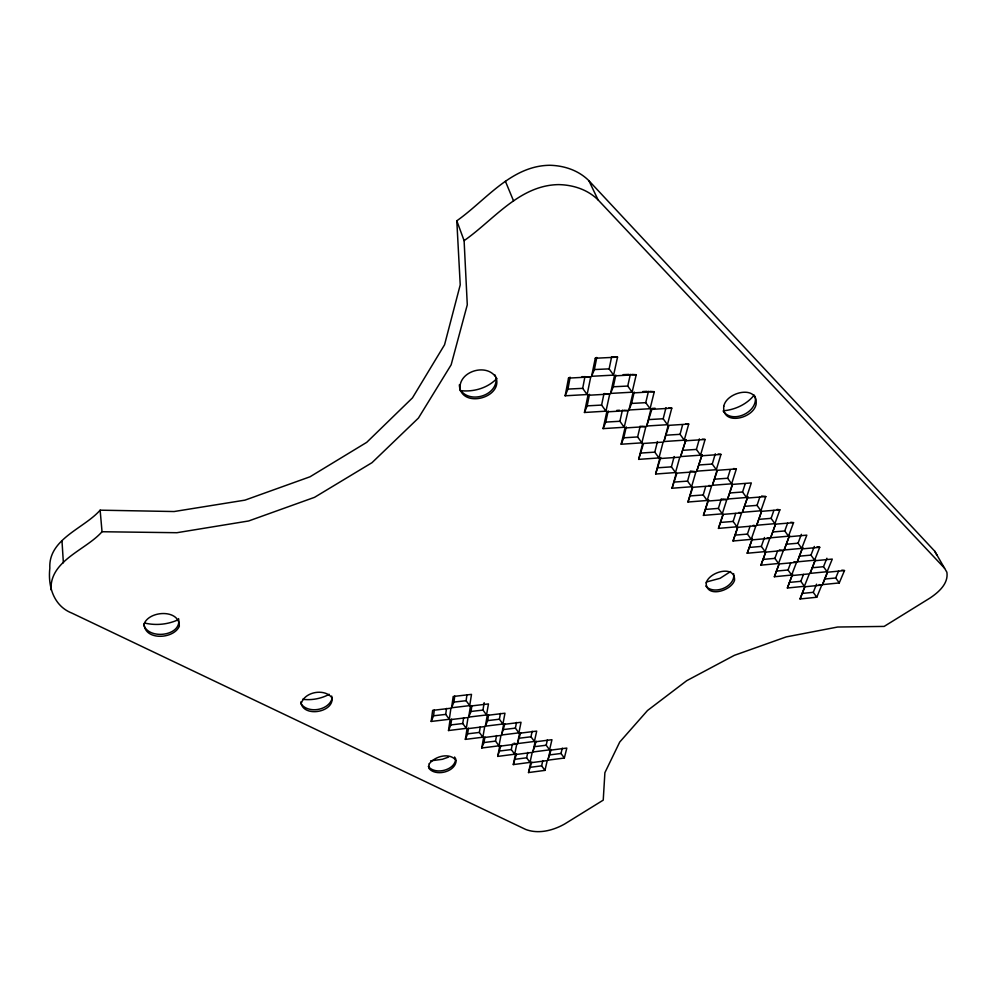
<?xml version="1.0" encoding="UTF-8"?>
<svg xmlns="http://www.w3.org/2000/svg" width="997" height="997" viewBox="0 0 997 997"><rect width="100%" height="100%" fill="white"/><g stroke="black" fill="none" stroke-linecap="round" stroke-linejoin="round"><path stroke-width="1.5" d="M51.059 589.85C49.514 560.501 85.829 550.145 102.03 531.737L176.905 532.71L248.652 520.97L314.541 497.329L372.006 462.67L418.441 418.055L451.143 364.827L467.281 304.82L464.103 240.651L456.8 220.798C485.9 200.347 510.987 165.676 549.87 165.278C564.277 165.627 578.534 170.375 588.891 180.694L934.712 551.179L946.888 572.266C948.633 583.681 938.464 592.38 929.927 598.088L884.14 626.415L837.654 627.026L786.197 636.909L734.315 655.353L686.721 680.689L647.527 710.5L619.735 742.042L604.892 772.675L603.235 800.13L564.676 823.983C553.123 830.513 538.579 834.315 525.731 829.467L71.946 613.13C53.651 605.989 47.756 586.286 49.85 568.165C48.18 538.991 84.072 528.485 100.136 510.177L174.101 511.536L244.975 500.133L310.03 476.778L366.722 442.344L412.459 397.89L444.55 344.788L460.228 284.893L456.8 220.798M431.203 721.454L432.636 710.375L450.906 708.219L449.323 719.286L431.203 721.454L433.583 715.784L434.293 709.839M449.323 719.286L445.721 714.388L446.494 708.443M448.5 730.539L450.071 719.684L468.042 717.528L466.309 728.358L448.5 730.539L450.831 724.931L451.616 719.111M451.566 707.77L453.199 696.492L471.506 694.373L469.712 705.627L451.566 707.77L453.934 702.075L454.757 696.018M466.309 728.358L462.758 723.523L463.617 717.715M469.712 705.627L466.098 700.704L466.982 694.66M465.35 739.388L467.045 728.757L484.716 726.589L482.86 737.207L465.35 739.388L467.618 733.842L468.49 728.146M468.702 717.092L470.459 706.05L488.468 703.919L486.536 714.949L468.702 717.092L471.02 711.459L471.917 705.54M482.86 737.207L479.37 732.434L480.28 726.738M486.536 714.949L482.972 710.076L484.168 702.686M481.75 747.999L483.582 737.593L500.968 735.425L498.986 745.818L481.75 747.999L483.981 742.528L484.916 736.933M485.365 726.165L487.259 715.348L504.968 713.216L502.912 724.021L485.365 726.165L487.645 720.607L488.605 714.799M498.986 745.818L495.534 741.12L496.518 735.537M502.912 724.021L499.397 719.223L500.419 713.428M514.003 743.164L516.782 744.024L514.701 754.218L497.74 756.399L500.93 745.507M501.603 735.001L503.622 724.408L521.032 722.277L518.876 732.857L501.603 735.001L504.868 723.822M565.162 395.797L567.966 389.092L570.134 377.24L568.514 378.112L565.162 395.797L587.133 394.538L590.735 376.928L581.999 376.667M497.74 756.399L499.684 746.192L516.782 744.024M514.701 754.218L511.299 749.57L512.346 744.098M518.876 732.857L515.399 728.122L516.496 722.439M587.133 394.538L582.684 388.344L584.965 376.53M513.318 764.587L515.374 754.579L532.211 752.411L530.018 762.393L513.318 764.587L516.521 753.857M517.431 743.612L519.562 733.231L536.698 731.1L534.417 741.456L517.431 743.612L520.708 732.608M584.454 412.484L587.183 405.866L589.464 394.351L587.968 395.286L584.454 412.484L605.977 411.175L609.728 394.039L603.995 393.591M591.595 376.293L594.386 369.563L596.779 357.474L595.284 358.247L591.595 376.293L613.604 375.121L617.542 357.138L611.635 356.814L609.13 368.865L613.604 375.121M530.018 762.393L526.653 757.807L527.762 752.448M534.417 741.456L530.99 736.783L532.149 731.225M605.977 411.175L601.602 405.081L603.696 395.024M528.51 772.563L530.678 762.755L547.241 760.586L544.948 770.382L528.51 772.563L531.737 762.007M532.847 752L535.09 741.83L551.952 739.699L549.559 749.844L532.847 752L536.149 741.17M623.823 410.216L628.11 410.59L624.209 427.264L603.11 428.623L605.777 422.092L608.17 410.889M631.824 374.423L636.223 374.71L632.148 392.195L610.575 393.416L613.305 386.786L615.81 375.034M610.575 393.416L614.426 375.881L636.223 374.71M603.11 428.623L606.787 411.886L628.11 410.59M544.948 770.382L541.633 765.846L542.792 760.599M549.559 749.844L546.194 745.233L547.403 739.786M815.135 560.713L815.446 559.267L810.075 573.387L827.086 571.717L832.283 559.08L815.135 560.713L810.075 573.387M624.209 427.264L619.91 421.27L622.402 410.091M632.148 392.195L627.749 386.051L630.353 374.324M301.181 703.708C304.297 691.744 324.698 688.042 332.038 697.888M547.876 760.175L550.219 750.205L566.819 748.074L564.339 758.032L547.876 760.175L551.191 749.52M641.632 426.205L645.882 426.616L641.856 442.842L621.168 444.238L623.786 437.808L626.266 426.89M649.919 391.372L654.294 391.709L650.081 408.708L628.945 409.991L631.6 403.436L634.204 392.008M628.945 409.991L632.945 392.93L654.294 391.709M621.168 444.238L624.994 427.962L645.882 426.616M564.339 758.032L561.012 753.47L562.271 748.136M641.856 442.842L637.631 436.948L640.211 426.068M650.081 408.708L645.757 402.663L648.461 391.26M638.666 459.368L642.616 443.515L663.105 442.12L658.955 457.935L638.666 459.368L643.464 443.727M668.875 407.898L671.779 408.147L667.429 424.697L646.717 426.018L651.677 409.829M332.113 698.436C328.798 710.25 308.833 713.852 301.356 704.243M646.717 426.018L650.854 409.418L671.779 408.147M658.955 457.935L654.792 452.14L657.459 441.534M667.429 424.697L663.192 418.752L665.984 407.661M655.615 474.036L659.69 458.583L679.78 457.149L675.517 472.553L655.615 474.036L660.762 457.411M685.824 423.787L688.703 424.061L684.241 440.175L663.927 441.546L668.887 425.694M663.927 441.546L668.177 425.383L688.703 424.061M675.517 472.553L671.43 466.858L674.171 456.526M684.241 440.175L680.066 434.331L682.584 424.872M797.288 561.859L802.672 547.478L797.288 561.859L814.574 560.202L819.733 547.278L817.017 546.867M690.373 471.045L695.943 471.718L691.582 486.735L672.04 488.243L676.826 473.413M680.59 456.589L685.936 439.739L680.59 456.589L700.53 455.168L705.091 439.478L702.224 439.178M792.204 575.543L809.34 573.861L804.38 586.298L787.381 588.006L792.615 574.048M672.04 488.243L676.228 473.189L695.943 471.718M691.582 486.735L687.556 481.115L689.974 472.491M700.53 455.168L696.417 449.423L699.371 438.892M708.855 485.489L711.621 485.838L707.16 500.482L687.98 502.027L692.765 487.483M696.753 471.157L702.1 454.669L696.753 471.157L716.307 469.712L720.981 454.408L718.127 454.096M687.98 502.027L692.267 487.346L711.621 485.838M707.16 500.482L703.209 494.961L705.677 486.536M716.307 469.712L712.269 464.054L715.285 453.797M722.713 498.986L726.838 499.534L722.277 513.829L703.446 515.399L708.643 499.771M733.555 468.565L736.372 468.889L731.624 483.807L712.419 485.29L717.354 470.572M712.419 485.29L716.993 470.335L736.372 468.889M703.446 515.399L707.833 501.08L726.838 499.534M722.277 513.829L718.388 508.395L721.329 498.812M731.624 483.807L727.648 478.248L730.29 469.662M738.864 512.458L741.594 512.844L736.957 526.79L718.463 528.385L723.249 514.402M727.623 499.011L732.284 484.417L751.314 482.934L746.479 497.491L727.623 499.011L732.558 484.567M789.088 536.735L789.524 535.339L784.141 549.995L801.725 548.362L806.822 535.14L789.088 536.735L784.141 549.995M718.463 528.385L722.925 514.402L741.594 512.844M736.957 526.79L733.131 521.431L735.699 513.405M746.479 497.491L742.566 492.007L745.245 483.645M753.209 525.357L755.925 525.755L751.215 539.365L733.044 540.997L737.83 527.276M742.366 512.321L747.75 496.793L742.366 512.321L760.898 510.763L765.808 496.568L761.621 496.02M733.044 540.997L737.593 527.338L755.925 525.755M751.215 539.365L747.438 534.093L750.056 526.266M760.898 510.763L757.047 505.367L759.776 497.204M767.154 537.882L769.858 538.293L765.073 551.603L747.202 553.248L751.987 539.776M777.112 509.417L779.878 509.803L774.893 523.662L756.698 525.245L761.633 511.349M756.698 525.245L761.521 511.336L779.878 509.803M747.202 553.248L752.423 538.505M765.073 551.603L761.359 546.406L764.462 537.483M774.893 523.662L771.105 518.353L773.884 510.377M760.973 565.162L765.684 552.139L783.38 550.481L778.532 563.492L760.973 565.162L765.671 552.126M770.619 537.794L775.541 524.16L793.55 522.652L788.502 536.187L770.619 537.794L775.504 524.223M778.532 563.492L774.881 558.37L777.498 551.092M788.502 536.187L784.764 530.952L787.58 523.176M841.829 570.122L844.496 570.558L839.25 582.933L822.513 584.616L827.323 572.128M776.464 571.069L779.068 563.953L796.541 562.333L791.63 575.045L774.357 576.74L776.464 571.069L788.029 569.997L791.63 575.045M819.16 584.628L821.79 585.077L816.78 597.24L800.055 598.973L804.753 586.622M787.381 588.006L792.079 575.443M774.357 576.74L779.118 564.003M788.029 569.997L790.683 562.894M801.725 548.362L798.049 543.203L801.364 534.33M804.38 586.298L800.828 581.313L803.507 574.372M814.574 560.202L810.96 555.117L814.312 546.443M800.055 598.973L804.928 586.784L821.79 585.077M816.78 597.24L813.278 592.33L816.531 584.18M827.086 571.717L823.51 566.707L826.899 558.233M822.513 584.616L827.622 572.216L844.496 570.558M839.25 582.933L835.735 577.986L838.577 571.069M754.206 395.074C746.815 404.333 735.2 409.705 723.523 410.789M496.93 378.449C487.57 388.219 473.239 392.295 459.978 390.562M464.103 240.651C493.702 220.001 519.3 185.155 558.656 184.607C573.175 184.894 587.607 189.542 598.088 199.899L944.583 568.24M730.614 571.518L720.083 578.31L706.474 581.974M329.234 694.298C321.233 698.685 311.675 700.455 302.627 699.296M177.267 620.159C167.147 624.583 155.706 625.58 144.951 623.113M448.625 757.059L442.356 759.29L430.604 760.848M530.616 767.266L541.633 765.846M515.474 759.228L526.653 757.807M549.983 754.866L561.012 753.47M499.933 750.978L511.299 749.57M534.99 746.628L546.194 745.233M483.981 742.528L495.534 741.12M519.611 738.179L530.99 736.783M467.618 733.842L479.37 732.434M503.834 729.505L515.399 728.122M450.831 724.931L462.758 723.523M487.645 720.607L499.397 719.223M433.583 715.784L445.721 714.388M471.02 711.459L482.972 710.076M453.934 702.075L466.098 700.704M802.087 593.427L813.278 592.33M789.45 582.398L800.828 581.313M824.531 579.058L835.735 577.986M802.286 548.886L819.733 547.278M812.131 567.767L823.51 566.707M751.825 539.913L769.858 538.293M763.116 559.417L774.881 558.37M799.382 556.164L810.96 555.117M749.395 547.44L761.359 546.406M786.272 544.237L798.049 543.203M735.275 535.115L747.438 534.093M772.8 531.962L784.764 530.952M747.114 498.076L765.808 496.568M720.744 522.428L733.131 521.431M758.929 519.337L771.105 518.353M705.776 509.38L718.388 508.395M744.647 506.339L757.047 505.367M690.36 495.92L703.209 494.961M729.941 492.954L742.566 492.007M674.483 482.062L687.556 481.115M714.787 479.171L727.648 478.248M701.227 455.816L720.981 454.408M658.107 467.767L671.43 466.858M699.184 464.951L712.269 464.054M684.964 440.836L705.091 439.478M641.208 453.024L654.792 452.14M683.07 450.295L696.417 449.423M623.786 437.808L637.631 436.948M666.457 435.178L680.066 434.331M605.777 422.092L619.91 421.27M649.309 419.563L663.192 418.752M587.968 395.286L609.728 394.039M587.183 405.866L601.602 405.081M631.6 403.436L645.757 402.663M616.707 410.415L619.548 410.253M652.013 408.434L655.116 408.259M568.514 378.112L590.735 376.928M642.766 391.559L647.041 391.335M595.284 358.247L617.542 357.138M567.966 389.092L582.684 388.344M613.305 386.786L627.749 386.051M623.088 374.673L628.908 374.398M594.386 369.563L609.13 368.865M790.795 522.266L793.55 522.652M779.367 549.858L783.38 550.481M793.874 561.909L796.541 562.333M460.938 390.712C470.97 403.847 497.653 395.136 496.082 378.087M495.372 376.505C485.489 362.92 458.084 371.881 460.091 389.179M705.764 586.074C714.114 595.57 736.01 586.473 733.618 573.599M723.161 411.026C732.371 424.548 758.754 411.811 755.09 396.258M428.286 766.381C434.941 775.28 455.28 770.307 455.691 758.817L454.582 757.022M934.712 551.179L937.03 555.242M588.891 180.694L598.088 199.899M505.429 181.342L513.555 200.895M494.724 374.66C507.236 396.956 460.552 410.415 459.343 384.842M143.655 624.695C148.441 640.323 182.277 636.086 178.563 618.601M300.845 701.876C302.527 718.488 336.4 712.219 331.665 696.068M100.136 510.177L102.03 531.737M62.001 541.122L63.372 562.807M144.154 623.711C144.129 640.61 173.54 639.488 179.31 626.278C179.722 609.192 149.712 610.251 144.154 623.711M723.76 406.302C721.803 425.831 753.009 418.914 756.087 404.483C758.505 384.668 726.601 391.547 723.76 406.302M706.2 582.859C705.951 598.287 731.349 591.121 734.565 580.204C735.163 564.576 709.228 571.742 706.2 582.859M429.221 763.901L428.71 768.101C435.377 776.999 455.716 772.027 456.14 760.537C449.797 752.062 434.779 756.237 429.221 763.901"/></g></svg>
